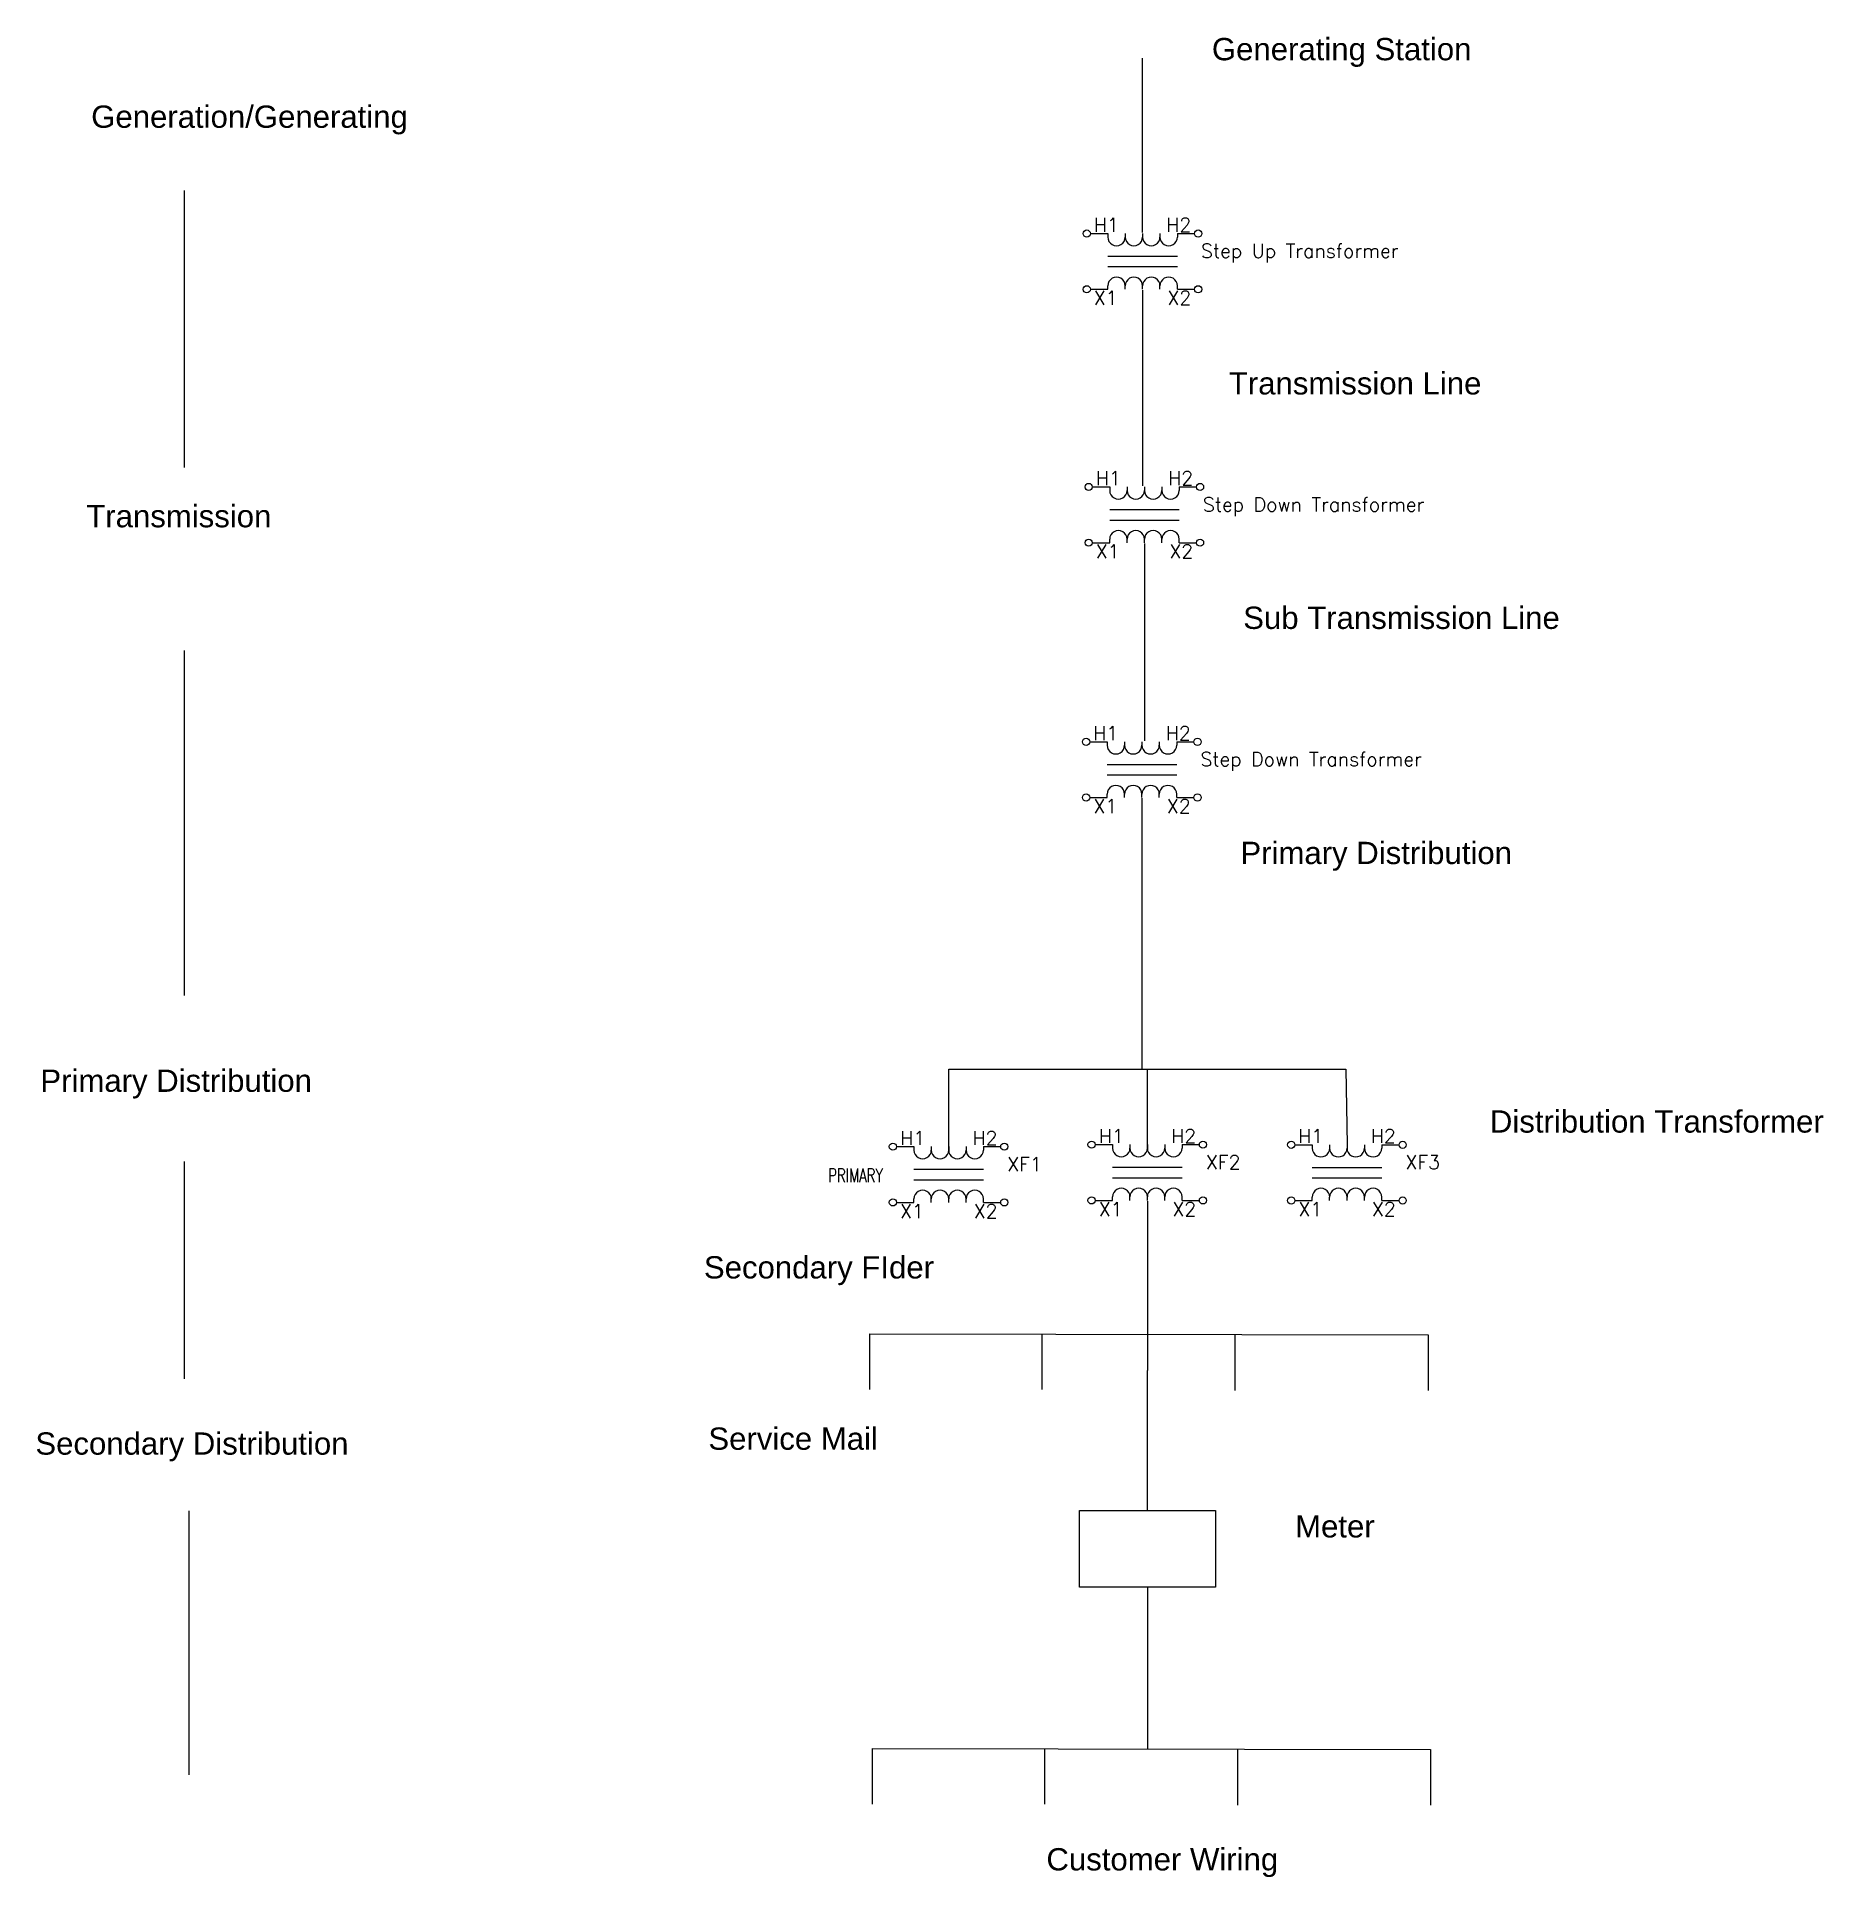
# Model space of a CAD drawing. Header units: inches. Extents: x 6.2 to 22.3, y 1.3 to 17.8.
import ezdxf
from ezdxf.enums import TextEntityAlignment as Align

# ---------------------------------------------------------------- set-up
doc = ezdxf.new("R2010")
doc.units = ezdxf.units.IN
doc.header["$MEASUREMENT"] = 0
for name, color, linetype in [('DESC', 150, 'Continuous'), ('SYMS', 7, 'Continuous'), ('TAGS', 150, 'Continuous'), ('TERMS', 123, 'Continuous'), ('WIRES', 7, 'Continuous')]:
    doc.layers.add(name, color=color, linetype=linetype)
doc.styles.get("Standard").update_dxf_attribs({"font": 'arial.ttf'})
doc.styles.add('WD', font='romans.shx')

# ---------------------------------------------------------------- blocks, each defined once
blk = doc.blocks.new('HXF1')
for p, q in [((-0.469, 0), (-0.312, 0)), ((-0.312, 0), (-0.312, -0.031)), ((-0.156, 0), (-0.156, -0.031)), ((0, 0), (0, -0.031)), ((0.156, 0), (0.156, -0.031)), ((0.312, 0), (0.467, 0)), ((0.312, 0), (0.312, -0.031)), ((-0.312, -0.203), (0.312, -0.203)), ((-0.312, -0.297), (0.312, -0.297)), ((-0.312, -0.5), (-0.312, -0.469)), ((-0.156, -0.5), (-0.156, -0.469)), ((0, -0.5), (0, -0.469)), ((0.156, -0.5), (0.156, -0.469)), ((0.312, -0.5), (0.312, -0.469)), ((-0.469, -0.5), (-0.312, -0.5)), ((0.312, -0.5), (0.467, -0.5))]:
    blk.add_line(p, q)
for centre in [(-0.501, 0), (0.499, 0), (-0.501, -0.5), (0.499, -0.5)]:
    blk.add_circle(centre, 0.0322)
for centre, start, end in [((-0.234, -0.031), 180, 0.001), ((-0.078, -0.031), 180, 0.001), ((0.078, -0.031), 180, 0.001), ((0.234, -0.031), 180, 0.001), ((-0.234, -0.469), 0.001, 180.002), ((-0.078, -0.469), 0.001, 180.002), ((0.078, -0.469), 0.001, 180.002), ((0.234, -0.469), 0.001, 180.002)]:
    blk.add_arc(centre, 0.0781, start, end)
at = {"style": 'WD', "width": 0.7}
for tag, p in [('INST', (-0.591, 0.006)), ('LOC', (-0.591, -0.164)), ('DESC1', (-0.591, -0.32)), ('DESC2', (-0.591, -0.476))]:
    blk.add_attdef(tag, text='', height=0.125, dxfattribs=at).set_placement(p, align=Align.RIGHT)
at = {"linetype": 'Continuous', "style": 'WD', "flags": 8}
for tag, p in [('TERM03', (-0.031, 0.016)), ('TERM02', (0.438, 0.016))]:
    blk.add_attdef(tag, text='', height=0.125, dxfattribs=at).set_placement(p, align=Align.RIGHT)
at = {"style": 'WD'}
for tag, p, height, flags in [('X4TERM01', (-0.533, 0), 0.0125, 1), ('X2TERM01', (-0.501, 0.032), 0.0125, 1), ('X2TERM03', (0, 0.009), 0.0125, 1), ('X2TERM02', (0.499, 0.032), 0.0125, 1), ('X1TERM02', (0.531, 0), 0.0125, 1), ('FAMILY', (0.46, -0.247), 0.01, 9), ('X4TERM04', (-0.533, -0.5), 0.0125, 1), ('X8TERM06', (0, -0.507), 0.0125, 1), ('X1TERM05', (0.531, -0.5), 0.0125, 1), ('X8TERM04', (-0.501, -0.532), 0.0125, 1), ('X8TERM05', (0.499, -0.532), 0.0125, 1)]:
    blk.add_attdef(tag, p, '', height=height, dxfattribs=dict(at, flags=flags))
at = {"linetype": 'Continuous', "style": 'WD', "flags": 8}
blk.add_attdef('TERM01', (-0.438, 0.016), '', height=0.125, dxfattribs=at)
at = {"style": 'WD'}
blk.add_attdef('TAG1', (0.524, -0.219), '', height=0.125, dxfattribs=at)
at = {"linetype": 'Continuous', "style": 'WD', "flags": 9}
for tag, p in [('ASSYCODE', (0.487, -0.313)), ('MFG', (0.484, -0.295)), ('CAT', (0.485, -0.275))]:
    blk.add_attdef(tag, text='', height=0.01, dxfattribs=at).set_placement(p, align=Align.CENTER)
at = {"style": 'WD', "width": 0.7}
blk.add_attdef('RATING1', (0.556, -0.375), '', height=0.125, dxfattribs=at)
at = {"linetype": 'Continuous', "style": 'WD', "flags": 8}
for tag, p in [('TERM06', (-0.031, -0.516)), ('TERM05', (0.438, -0.516))]:
    blk.add_attdef(tag, text='', height=0.125, dxfattribs=at).set_placement(p, align=Align.TOP_RIGHT)
blk.add_attdef('TERM04', text='', height=0.125, dxfattribs=at).set_placement((-0.438, -0.516), align=Align.TOP_LEFT)

msp = doc.modelspace()

# ---------------------------------------------------------------- linework, layer by layer
at = {"color": 2, "true_color": 0xf1eb1f}
for p, q in [((7.555, 16.469), (7.555, 13.985)), ((7.555, 12.342), (7.555, 9.246)), ((7.555, 7.755), (7.555, 5.806)), ((7.594, 4.622), (7.594, 2.252))]:
    msp.add_line(p, q, dxfattribs=at)
at = {"color": 242, "true_color": 0xcd2027}
for p, q in [((16.149, 9.029), (16.149, 8.577)), ((16.198, 7.875), (16.198, 8.582))]:
    msp.add_line(p, q, dxfattribs=at)
for p, q in [((14.415, 7.858), (14.415, 8.583)), ((17.978, 8.583), (17.99, 7.906)), ((13.705, 6.21), (13.705, 5.71)), ((15.252, 6.21), (15.252, 5.71)), ((16.984, 6.201), (16.984, 5.701)), ((18.717, 6.201), (18.717, 5.701)), ((13.728, 2.489), (13.728, 1.989)), ((15.275, 2.489), (15.275, 1.989)), ((17.007, 2.48), (17.007, 1.98)), ((18.74, 2.48), (18.74, 1.98))]:
    msp.add_line(p, q)
at = {"color": 240, "true_color": 0xed1f24}
for p, q in [((14.415, 8.583), (17.978, 8.583)), ((13.705, 6.21), (18.717, 6.201)), ((16.198, 3.936), (16.198, 2.485)), ((13.728, 2.489), (18.74, 2.48))]:
    msp.add_line(p, q, dxfattribs=at)
msp.add_lwpolyline([(15.588, 4.625), (16.808, 4.625), (16.808, 3.936), (15.588, 3.936)], close=True)
at = {"layer": 'WIRES', "color": 240, "true_color": 0xed1f24}
for p, q in [((16.155, 16.092), (16.155, 17.658)), ((16.155, 15.576), (16.155, 13.818)), ((16.172, 13.302), (16.172, 11.531)), ((16.149, 11.015), (16.149, 9.029)), ((16.198, 7.4), (16.198, 5.879)), ((16.197, 5.879), (16.197, 4.617))]:
    msp.add_line(p, q, dxfattribs=at)

# ---------------------------------------------------------------- block references
at = {"layer": 'SYMS'}
ref = msp.add_blockref('HXF1', (16.155, 16.083), dxfattribs=at)
ref.add_attrib('TERM04', 'X1', dxfattribs={"layer": 'TERMS', "linetype": 'Continuous', "height": 0.125, "style": 'WD', "flags": 8}).set_placement((15.717, 15.568), align=Align.TOP_LEFT)
ref.add_attrib('TERM05', 'X2', dxfattribs={"layer": 'TERMS', "linetype": 'Continuous', "height": 0.125, "style": 'WD', "flags": 8}).set_placement((16.592, 15.568), align=Align.TOP_RIGHT)
ref.add_attrib('TAG1', 'Step Up Transformer', (16.679, 15.865), dxfattribs={"layer": 'TAGS', "height": 0.125, "style": 'WD'})
ref.add_attrib('TERM02', 'H2', dxfattribs={"layer": 'TERMS', "linetype": 'Continuous', "height": 0.125, "style": 'WD', "flags": 8}).set_placement((16.592, 16.099), align=Align.RIGHT)
ref.add_attrib('TERM01', 'H1', (15.717, 16.099), dxfattribs={"layer": 'TERMS', "linetype": 'Continuous', "height": 0.125, "style": 'WD', "flags": 8})
ref = msp.add_blockref('HXF1', (16.172, 13.809), dxfattribs=at)
ref.add_attrib('TERM04', 'X1', dxfattribs={"layer": 'TERMS', "linetype": 'Continuous', "height": 0.125, "style": 'WD', "flags": 8}).set_placement((15.734, 13.294), align=Align.TOP_LEFT)
ref.add_attrib('TERM05', 'X2', dxfattribs={"layer": 'TERMS', "linetype": 'Continuous', "height": 0.125, "style": 'WD', "flags": 8}).set_placement((16.609, 13.294), align=Align.TOP_RIGHT)
ref.add_attrib('TAG1', 'Step Down Transformer', (16.696, 13.59), dxfattribs={"layer": 'TAGS', "height": 0.125, "style": 'WD'})
ref.add_attrib('TERM02', 'H2', dxfattribs={"layer": 'TERMS', "linetype": 'Continuous', "height": 0.125, "style": 'WD', "flags": 8}).set_placement((16.609, 13.825), align=Align.RIGHT)
ref.add_attrib('TERM01', 'H1', (15.734, 13.825), dxfattribs={"layer": 'TERMS', "linetype": 'Continuous', "height": 0.125, "style": 'WD', "flags": 8})
ref = msp.add_blockref('HXF1', (16.149, 11.522), dxfattribs=at)
ref.add_attrib('TERM04', 'X1', dxfattribs={"layer": 'TERMS', "linetype": 'Continuous', "height": 0.125, "style": 'WD', "flags": 8}).set_placement((15.712, 11.007), align=Align.TOP_LEFT)
ref.add_attrib('TERM05', 'X2', dxfattribs={"layer": 'TERMS', "linetype": 'Continuous', "height": 0.125, "style": 'WD', "flags": 8}).set_placement((16.587, 11.007), align=Align.TOP_RIGHT)
ref.add_attrib('TAG1', 'Step Down Transformer', (16.674, 11.303), dxfattribs={"layer": 'TAGS', "height": 0.125, "style": 'WD'})
ref.add_attrib('TERM02', 'H2', dxfattribs={"layer": 'TERMS', "linetype": 'Continuous', "height": 0.125, "style": 'WD', "flags": 8}).set_placement((16.587, 11.538), align=Align.RIGHT)
ref.add_attrib('TERM01', 'H1', (15.712, 11.538), dxfattribs={"layer": 'TERMS', "linetype": 'Continuous', "height": 0.125, "style": 'WD', "flags": 8})
ref = msp.add_blockref('HXF1', (14.415, 7.889), dxfattribs=at)
ref.add_attrib('TERM04', 'X1', dxfattribs={"layer": 'TERMS', "linetype": 'Continuous', "height": 0.125, "style": 'WD', "flags": 8}).set_placement((13.978, 7.373), align=Align.TOP_LEFT)
ref.add_attrib('TERM05', 'X2', dxfattribs={"layer": 'TERMS', "linetype": 'Continuous', "height": 0.125, "style": 'WD', "flags": 8}).set_placement((14.853, 7.373), align=Align.TOP_RIGHT)
ref.add_attrib('TAG1', 'XF1', (14.94, 7.67), dxfattribs={"layer": 'TAGS', "height": 0.125, "style": 'WD'})
ref.add_attrib('DESC1', 'PRIMARY', dxfattribs={"layer": 'DESC', "height": 0.125, "style": 'WD', "width": 0.7}).set_placement((13.824, 7.569), align=Align.RIGHT)
ref.add_attrib('TERM02', 'H2', dxfattribs={"layer": 'TERMS', "linetype": 'Continuous', "height": 0.125, "style": 'WD', "flags": 8}).set_placement((14.853, 7.904), align=Align.RIGHT)
ref.add_attrib('TERM01', 'H1', (13.978, 7.904), dxfattribs={"layer": 'TERMS', "linetype": 'Continuous', "height": 0.125, "style": 'WD', "flags": 8})
ref = msp.add_blockref('HXF1', (16.198, 7.907), dxfattribs=at)
ref.add_attrib('TERM04', 'X1', dxfattribs={"layer": 'TERMS', "linetype": 'Continuous', "height": 0.125, "style": 'WD', "flags": 8}).set_placement((15.761, 7.391), align=Align.TOP_LEFT)
ref.add_attrib('TERM05', 'X2', dxfattribs={"layer": 'TERMS', "linetype": 'Continuous', "height": 0.125, "style": 'WD', "flags": 8}).set_placement((16.636, 7.391), align=Align.TOP_RIGHT)
ref.add_attrib('TAG1', 'XF2', (16.723, 7.688), dxfattribs={"layer": 'TAGS', "height": 0.125, "style": 'WD'})
ref.add_attrib('TERM02', 'H2', dxfattribs={"layer": 'TERMS', "linetype": 'Continuous', "height": 0.125, "style": 'WD', "flags": 8}).set_placement((16.636, 7.922), align=Align.RIGHT)
ref.add_attrib('TERM01', 'H1', (15.761, 7.922), dxfattribs={"layer": 'TERMS', "linetype": 'Continuous', "height": 0.125, "style": 'WD', "flags": 8})
ref = msp.add_blockref('HXF1', (17.99, 7.906), dxfattribs=at)
ref.add_attrib('TERM04', 'X1', dxfattribs={"layer": 'TERMS', "linetype": 'Continuous', "height": 0.125, "style": 'WD', "flags": 8}).set_placement((17.552, 7.39), align=Align.TOP_LEFT)
ref.add_attrib('TERM05', 'X2', dxfattribs={"layer": 'TERMS', "linetype": 'Continuous', "height": 0.125, "style": 'WD', "flags": 8}).set_placement((18.427, 7.39), align=Align.TOP_RIGHT)
ref.add_attrib('TAG1', 'XF3', (18.514, 7.687), dxfattribs={"layer": 'TAGS', "height": 0.125, "style": 'WD'})
ref.add_attrib('TERM02', 'H2', dxfattribs={"layer": 'TERMS', "linetype": 'Continuous', "height": 0.125, "style": 'WD', "flags": 8}).set_placement((18.427, 7.922), align=Align.RIGHT)
ref.add_attrib('TERM01', 'H1', (17.552, 7.922), dxfattribs={"layer": 'TERMS', "linetype": 'Continuous', "height": 0.125, "style": 'WD', "flags": 8})

# ---------------------------------------------------------------- texts
for s, p in [('Generating Station', (16.777, 17.638)), ('Generation/Generating', (6.719, 17.032)), ('Transmission Line', (16.929, 14.639)), ('Transmission', (6.675, 13.447)), ('Sub Transmission Line', (17.058, 12.535)), ('Primary Distribution', (17.033, 10.425)), ('Primary Distribution', (6.263, 8.381)), ('Distribution Transformer', (19.272, 8.015)), ('Secondary FIder', (12.218, 6.706)), ('Secondary Distribution', (6.218, 5.125)), ('Service Mail', (12.258, 5.169)), ('Meter', (17.524, 4.382)), ('Customer Wiring', (15.292, 1.394))]:
    msp.add_text(s, height=0.2).set_placement(p)

doc.saveas('drawing.dxf')
